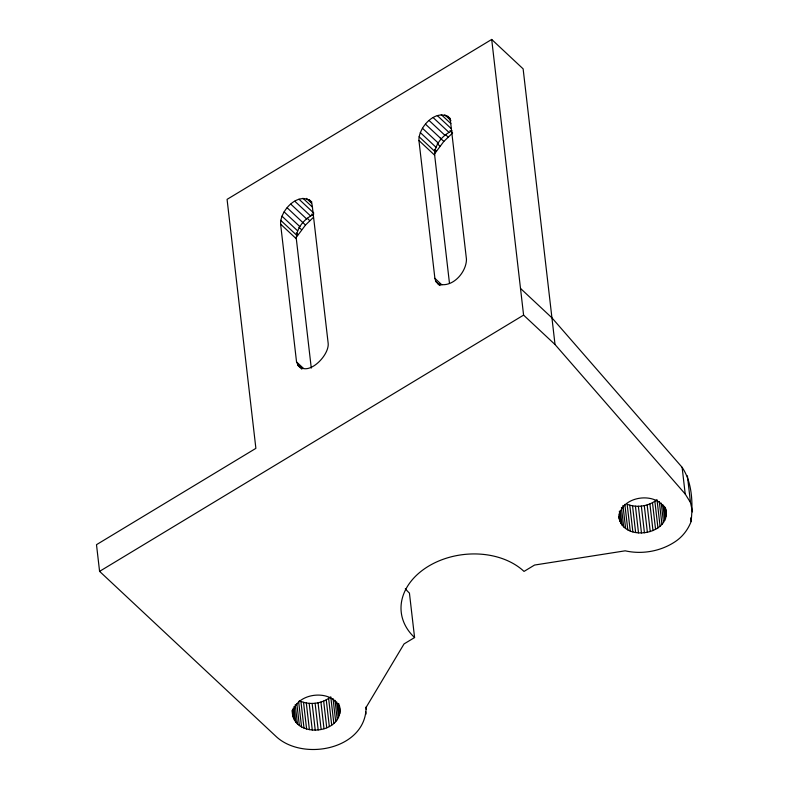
<?xml version="1.0" encoding="UTF-8"?>
<svg xmlns="http://www.w3.org/2000/svg" width="789" height="789" viewBox="0 0 789 789"><rect width="100%" height="100%" fill="white"/><g stroke="black" fill="none" stroke-linecap="round" stroke-linejoin="round"><path stroke-width="1.18" d="M309.288 199.637L311.231 201.905L312.168 205.032L328.116 342.86C330.088 356.105 304.337 380.722 296.546 361.934L280.598 224.106C280.026 210.17 299.041 190.593 311.902 202.092M311.28 368.098L296.319 238.811C296.191 228.139 304.357 218.731 313.667 214.421M439.522 285.352L435.824 281.456L434.887 278.33L418.939 140.501C418.357 126.565 437.382 106.988 450.243 118.478M449.474 283.281L434.66 155.206C434.532 144.535 442.688 135.126 452.008 130.816M292.985 716.274C291.151 691.687 336.666 686.608 340.039 711.136C338.205 735.93 291.22 737.173 292.285 710.208M692.505 511.893L690.483 502.504L685.207 494.003L555.022 344.527L523.127 68.86L491.695 39.45L227.074 199.37L255.883 448.359L96.495 544.676L99.582 571.364L276.416 736.788C303.44 761.553 365.83 749.294 366.096 707.398L404.057 643.913L414.58 637.551A68.505 50.269 -6.6 0 1 428.437 566.246A68.505 50.269 -6.6 0 1 524.024 571.414L534.548 565.052L625.174 550.821C642.059 554.608 660.492 551.373 674.95 541.826C682.406 536.964 687.919 529.804 691.125 521.529C692.92 503.579 692.486 482.779 682.12 467.325L551.935 317.839L520.503 288.429M618.941 516.687C622.353 543.769 674.171 534.488 665.176 507.258M296.122 237.597L305.491 225.043L313.371 217.409M434.453 153.993L443.822 141.438L452.62 132.996L449.996 130.54M299.297 700.701C309.071 705.356 321.498 703.966 330.049 697.338M630.233 530.977L627.147 504.299C636.97 508.067 648.844 506.38 657 499.634M99.582 571.364L523.59 315.117L491.695 39.45M437.777 283.724C451.702 288.902 466.457 272.698 466.457 259.246L450.509 121.427L449.572 118.291L447.619 116.032M444.799 114.78L450.913 120.5M441.278 114.642L450.884 123.626M437.323 115.608L451.288 128.676M433.181 117.62L448.902 132.325M445.469 134.594L448.093 137.039M429.147 120.549L444.868 135.254M425.498 124.179L441.219 138.884M440.331 138.174L443.822 141.438M422.47 128.282L438.191 142.977M437.264 143.657L439.887 146.103M420.281 132.552L436.001 147.257M434.581 149.348L436.327 150.985M419.077 136.724L434.798 151.429M418.939 140.501L434.66 155.206M523.59 315.117L555.022 344.527M434.887 278.33L441.87 284.868M435.824 281.456L440.193 285.539M306.457 198.394L311.694 203.296M302.946 198.246L312.552 207.231M298.982 199.213L313.825 213.099M311.665 214.144L313.411 215.782M294.839 201.234L310.56 215.93M307.138 218.198L309.752 220.654M290.816 204.154L306.526 218.859M287.157 207.783L305.491 225.043M284.129 211.886L299.85 226.591M298.932 227.262L301.546 229.707M281.949 216.156L297.66 230.861M296.25 232.952L297.995 234.589M280.736 220.328L296.457 235.033M280.598 224.106L296.319 238.811M296.546 361.934L303.538 368.473M297.483 365.06L301.852 369.144M665.462 509.684C656.507 489.939 617.876 496.271 619.227 519.113M687.397 475.826L690.483 502.504M690.71 517.89L691.125 521.529M682.12 467.325L685.207 494.003M665.719 509.122L666.281 513.974M665.147 507.682L666.133 516.174M664.21 506.232L665.61 518.363M662.908 504.733L664.732 520.503M661.261 503.155L663.5 522.555M659.279 501.469L661.941 524.507M657.138 500.847L660.087 526.312M654.86 501.271L657.947 527.949M652.483 502.711L655.57 529.389M649.899 503.924L652.986 530.602M647.148 504.911L650.235 531.579M644.288 505.631L647.374 532.309M641.349 506.094L644.435 532.762M638.38 506.282L641.467 532.95M635.431 506.183L638.508 532.861M632.541 505.828L635.628 532.496M629.77 505.187L632.857 531.865M624.858 504.378L627.807 529.843M622.955 505.433L625.618 528.472M621.446 507.505L623.695 526.904M620.391 510.611L622.067 525.158M619.365 511.134L620.775 523.255M618.971 513.955L619.819 521.233M414.58 637.551L409.432 593.091A68.505 50.269 -6.6 0 1 405.319 588.742M366.027 707.062L366.313 709.489M365.721 711.698L365.997 714.124M339.398 705.327L339.822 708.966M339.477 706.283L340.039 711.136M338.777 703.63L339.891 713.335M337.978 703.394L339.378 715.515M336.676 701.894L338.501 717.655M335.019 700.316L337.268 719.716M333.047 698.63L335.71 721.669M330.759 696.795L333.846 723.474M328.628 698.433L331.705 725.111M326.242 699.873L329.329 726.541M323.658 701.086L326.745 727.764M320.916 702.062L324.003 728.74M318.046 702.792L321.133 729.47M315.107 703.246L318.194 729.924M312.138 703.433L315.225 730.111M309.189 703.344L312.276 730.022M306.31 702.979L309.396 729.657M303.528 702.348L306.615 729.026M300.915 701.46L304.002 728.139M298.627 701.529L301.576 726.994M296.861 703.808L299.386 725.633M295.214 704.666L297.463 724.065M294.011 706.549L295.836 722.32M293.133 708.285L294.534 720.416M292.601 709.903L293.587 718.394M292.344 710.465L292.758 714.104"/></g></svg>
